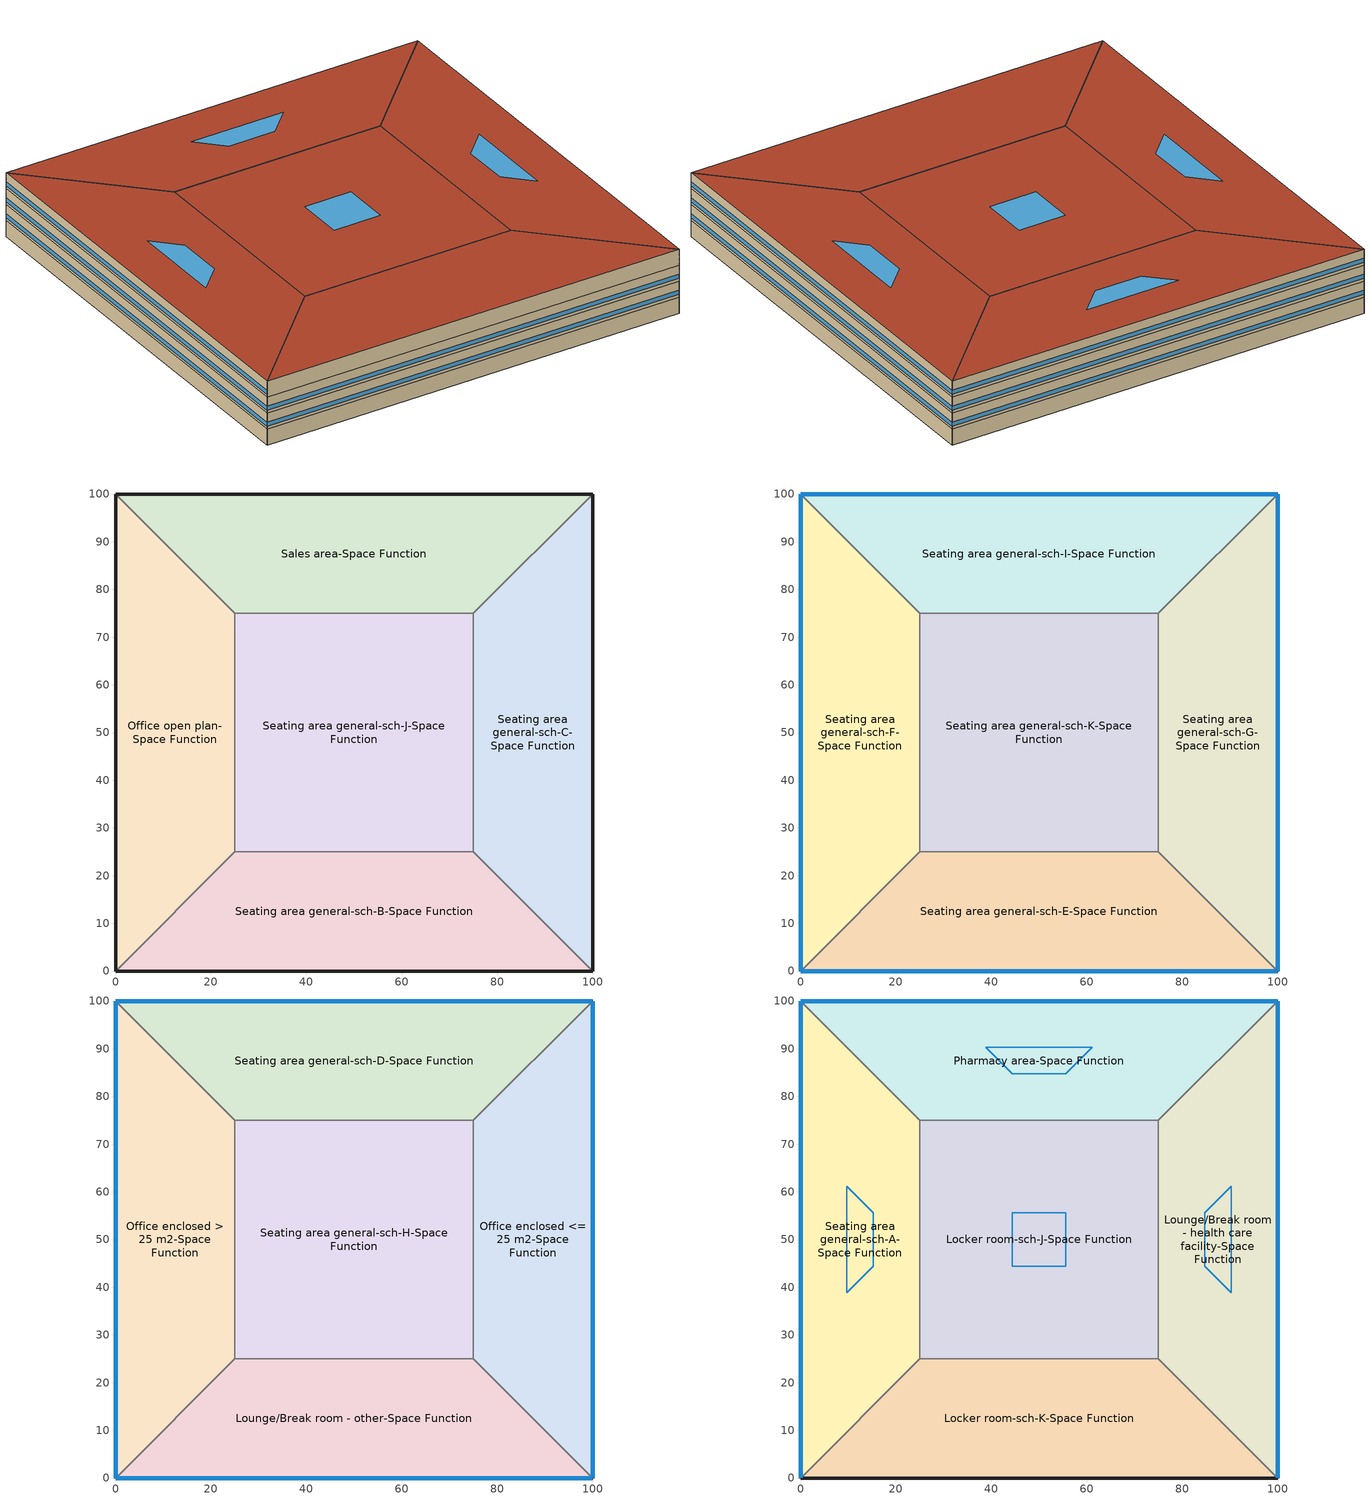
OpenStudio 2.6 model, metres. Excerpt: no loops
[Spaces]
Office open plan-Space Function
 floor ground: 0,0 0,100 25,75 25,25 z0
 wall ground: 0,100 0,0 z0:3.8
 wall to Sales area-Space Function: 25,75 0,100 z0:3.8
 wall to Seating area general-sch-J-Space Function: 25,25 25,75 z0:3.8
 wall to Seating area general-sch-B-Space Function: 0,0 25,25 z0:3.8
Sales area-Space Function
 floor ground: 0,100 100,100 75,75 25,75 z0
 wall ground: 100,100 0,100 z0:3.8
 wall to Seating area general-sch-C-Space Function: 75,75 100,100 z0:3.8
 wall to Seating area general-sch-J-Space Function: 25,75 75,75 z0:3.8
Seating area general-sch-C-Space Function
 floor ground: 100,100 100,0 75,25 75,75 z0
 wall ground: 100,0 100,100 z0:3.8
 wall to Seating area general-sch-B-Space Function: 75,25 100,0 z0:3.8
 wall to Seating area general-sch-J-Space Function: 75,75 75,25 z0:3.8
Seating area general-sch-B-Space Function
 floor ground: 100,0 0,0 25,25 75,25 z0
 wall ground: 0,0 100,0 z0:3.8
 wall to Seating area general-sch-J-Space Function: 75,25 25,25 z0:3.8
Seating area general-sch-J-Space Function
 floor ground: 25,25 25,75 75,75 75,25 z0
Seating area general-sch-F-Space Function
 floor to Office open plan-Space Function: 0,0 0,100 25,75 25,25 z3.8
 wall outside: 0,100 0,0 z3.8:7.6
 wall to Seating area general-sch-I-Space Function: 25,75 0,100 z3.8:7.6
 wall to Seating area general-sch-K-Space Function: 25,25 25,75 z3.8:7.6
 wall to Seating area general-sch-E-Space Function: 0,0 25,25 z3.8:7.6
 window: 0,99.97 0,0.03 z4.56:5.51
Seating area general-sch-I-Space Function
 floor to Sales area-Space Function: 0,100 100,100 75,75 25,75 z3.8
 wall outside: 100,100 0,100 z3.8:7.6
 wall to Seating area general-sch-G-Space Function: 75,75 100,100 z3.8:7.6
 wall to Seating area general-sch-K-Space Function: 25,75 75,75 z3.8:7.6
 window: 99.97,100 0.03,100 z4.56:5.51
Seating area general-sch-G-Space Function
 floor to Seating area general-sch-C-Space Function: 100,100 100,0 75,25 75,75 z3.8
 wall outside: 100,0 100,100 z3.8:7.6
 wall to Seating area general-sch-E-Space Function: 75,25 100,0 z3.8:7.6
 wall to Seating area general-sch-K-Space Function: 75,75 75,25 z3.8:7.6
 window: 100,0.03 100,99.97 z4.56:5.51
Seating area general-sch-E-Space Function
 floor to Seating area general-sch-B-Space Function: 100,0 0,0 25,25 75,25 z3.8
 wall outside: 0,0 100,0 z3.8:7.6
 wall to Seating area general-sch-K-Space Function: 75,25 25,25 z3.8:7.6
 window: 0.03,0 99.97,0 z4.56:5.51
Seating area general-sch-K-Space Function
 floor to Seating area general-sch-J-Space Function: 25,25 25,75 75,75 75,25 z3.8
Office enclosed > 25 m2-Space Function
 floor to Seating area general-sch-F-Space Function: 0,0 0,100 25,75 25,25 z7.6
 wall outside: 0,100 0,0 z7.6:11.4
 wall to Seating area general-sch-D-Space Function: 25,75 0,100 z7.6:11.4
 wall to Seating area general-sch-H-Space Function: 25,25 25,75 z7.6:11.4
 wall to Lounge/Break room - other-Space Function: 0,0 25,25 z7.6:11.4
 window: 0,99.97 0,0.03 z8.36:9.31
Seating area general-sch-D-Space Function
 floor to Seating area general-sch-I-Space Function: 0,100 100,100 75,75 25,75 z7.6
 wall outside: 100,100 0,100 z7.6:11.4
 wall to Office enclosed <= 25 m2-Space Function: 75,75 100,100 z7.6:11.4
 wall to Seating area general-sch-H-Space Function: 25,75 75,75 z7.6:11.4
 window: 99.97,100 0.03,100 z8.36:9.31
Office enclosed <= 25 m2-Space Function
 floor to Seating area general-sch-G-Space Function: 100,100 100,0 75,25 75,75 z7.6
 wall outside: 100,0 100,100 z7.6:11.4
 wall to Lounge/Break room - other-Space Function: 75,25 100,0 z7.6:11.4
 wall to Seating area general-sch-H-Space Function: 75,75 75,25 z7.6:11.4
 window: 100,0.03 100,99.97 z8.36:9.31
Lounge/Break room - other-Space Function
 floor to Seating area general-sch-E-Space Function: 100,0 0,0 25,25 75,25 z7.6
 wall outside: 0,0 100,0 z7.6:11.4
 wall to Seating area general-sch-H-Space Function: 75,25 25,25 z7.6:11.4
 window: 0.03,0 99.97,0 z8.36:9.31
Seating area general-sch-H-Space Function
 floor to Seating area general-sch-K-Space Function: 25,25 25,75 75,75 75,25 z7.6
Seating area general-sch-A-Space Function
 floor to Office enclosed > 25 m2-Space Function: 0,0 0,100 25,75 25,25 z11.4
 wall outside: 0,100 0,0 z11.4:15.2
 wall to Pharmacy area-Space Function: 25,75 0,100 z11.4:15.2
 wall to Locker room-sch-J-Space Function: 25,25 25,75 z11.4:15.2
 wall to Locker room-sch-K-Space Function: 0,0 25,25 z11.4:15.2
 window: 0,99.97 0,0.03 z12.16:13.11
 roof outside: 25,25 25,75 0,100 0,0 z15.2
 skylight: 15.3,44.41 15.3,55.59 9.7,61.18 9.7,38.82 z15.2
Pharmacy area-Space Function
 floor to Seating area general-sch-D-Space Function: 0,100 100,100 75,75 25,75 z11.4
 wall outside: 100,100 0,100 z11.4:15.2
 wall to Lounge/Break room - health care facility-Space Function: 75,75 100,100 z11.4:15.2
 wall to Locker room-sch-J-Space Function: 25,75 75,75 z11.4:15.2
 window: 99.97,100 0.03,100 z12.16:13.11
 roof outside: 25,75 75,75 100,100 0,100 z15.2
 skylight: 44.41,84.7 55.59,84.7 61.18,90.3 38.82,90.3 z15.2
Lounge/Break room - health care facility-Space Function
 floor to Office enclosed <= 25 m2-Space Function: 100,100 100,0 75,25 75,75 z11.4
 wall outside: 100,0 100,100 z11.4:15.2
 wall to Locker room-sch-K-Space Function: 75,25 100,0 z11.4:15.2
 wall to Locker room-sch-J-Space Function: 75,75 75,25 z11.4:15.2
 window: 100,0.03 100,99.97 z12.16:13.11
 roof outside: 75,75 75,25 100,0 100,100 z15.2
 skylight: 84.7,55.59 84.7,44.41 90.3,38.82 90.3,61.18 z15.2
Locker room-sch-K-Space Function
 floor to Lounge/Break room - other-Space Function: 100,0 0,0 25,25 75,25 z11.4
 wall outside: 0,0 100,0 z11.4:15.2
 wall to Locker room-sch-J-Space Function: 75,25 25,25 z11.4:15.2
 roof outside: 75,25 25,25 0,0 100,0 z15.2
Locker room-sch-J-Space Function
 floor to Seating area general-sch-H-Space Function: 25,25 25,75 75,75 75,25 z11.4
 roof outside: 75,25 75,75 25,75 25,25 z15.2
 skylight: 55.59,44.41 55.59,55.59 44.41,55.59 44.41,44.41 z15.2
[Schedule:Ruleset]
Name | Default Day Schedule
Clothing Schedule | Clothing Schedule Default Winter Clothes
NECB-J-Occupancy | NECB-J-Occupancy Default
NECB-J-Lighting | NECB-J-Lighting Default
NECB-J-Electric-Equipment | NECB-J-Electric-Equipment Default
NECB-K-Occupancy | NECB-K-Occupancy Default
NECB-K-Lighting | NECB-K-Lighting Default
NECB-K-Electric-Equipment | NECB-K-Electric-Equipment Default
NECB-B-Occupancy | NECB-B-Occupancy Default
NECB-B-Occupancy-NECB-B-Lighting-0.0-0.0-0.67-Light Ruleset | NECB-B-Occupancy-NECB-B-Lighting-0.0-0.0-0.67-Light Default
NECB-B-Electric-Equipment | NECB-B-Electric-Equipment Default
NECB-B-Lighting | NECB-B-Lighting Default
NECB-A-Occupancy | NECB-A-Occupancy Default
NECB-A-Occupancy-NECB-A-Lighting-0.3-0.1-0.67-Light Ruleset | NECB-A-Occupancy-NECB-A-Lighting-0.3-0.1-0.67-Light Default
NECB-A-Electric-Equipment | NECB-A-Electric-Equipment Default
NECB-A-Thermostat Setpoint-Heating | NECB-A-Thermostat Setpoint-Heating Default
NECB-A-Thermostat Setpoint-Cooling | NECB-A-Thermostat Setpoint-Cooling Default
NECB-A-Occupancy-NECB-A-Lighting-0.2-0.1-0.67-Light Ruleset | NECB-A-Occupancy-NECB-A-Lighting-0.2-0.1-0.67-Light Default
NECB-C-Occupancy | NECB-C-Occupancy Default
NECB-C-Occupancy-NECB-C-Lighting-0.0-0.0-0.67-Light Ruleset | NECB-C-Occupancy-NECB-C-Lighting-0.0-0.0-0.67-Light Default
NECB-C-Electric-Equipment | NECB-C-Electric-Equipment Default
NECB-A-Lighting | NECB-A-Lighting Default
NECB-C-Lighting | NECB-C-Lighting Default
NECB-D-Occupancy | NECB-D-Occupancy Default
NECB-D-Lighting | NECB-D-Lighting Default
NECB-D-Electric-Equipment | NECB-D-Electric-Equipment Default
NECB-D-Thermostat Setpoint-Heating | NECB-D-Thermostat Setpoint-Heating Default
NECB-D-Thermostat Setpoint-Cooling | NECB-D-Thermostat Setpoint-Cooling Default
NECB-E-Occupancy | NECB-E-Occupancy Default
NECB-E-Lighting | NECB-E-Lighting Default
NECB-E-Electric-Equipment | NECB-E-Electric-Equipment Default
NECB-F-Occupancy | NECB-F-Occupancy Default
NECB-F-Lighting | NECB-F-Lighting Default
NECB-F-Electric-Equipment | NECB-F-Electric-Equipment Default
NECB-G-Occupancy | NECB-G-Occupancy Default
NECB-G-Lighting | NECB-G-Lighting Default
NECB-G-Electric-Equipment | NECB-G-Electric-Equipment Default
NECB-H-Occupancy | NECB-H-Occupancy Default
NECB-H-Lighting | NECB-H-Lighting Default
NECB-H-Electric-Equipment | NECB-H-Electric-Equipment Default
NECB-H-Thermostat Setpoint-Heating | NECB-H-Thermostat Setpoint-Heating Default
NECB-H-Thermostat Setpoint-Cooling | NECB-H-Thermostat Setpoint-Cooling Default
NECB-I-Occupancy | NECB-I-Occupancy Default
NECB-I-Lighting | NECB-I-Lighting Default
NECB-I-Electric-Equipment | NECB-I-Electric-Equipment Default
NECB-I-Thermostat Setpoint-Heating | NECB-I-Thermostat Setpoint-Heating Default
NECB-I-Thermostat Setpoint-Cooling | NECB-I-Thermostat Setpoint-Cooling Default
[Schedule:Day]
Clothing Schedule Default Winter Clothes; Always On Default: 24, 0, 1
Clothing Schedule Summer Clothes: 24, 0, 0.5
Air Velocity Schedule Default; NECB-A-Electric-Equipment Sat Day; NECB-A-Electric-Equipment Sun|Hol Day: 24, 0, 0.2
Work Efficiency Schedule Default; NECB-K-Electric-Equipment Default; NECB-K-Electric-Equipment Default|Wkdy Day; NECB-K-Electric-Equipment Sat Day; NECB-K-Electric-Equipment Sun|Hol Day; NECB-A-Occupancy Sat Day; NECB-A-Occupancy Sun|Hol Day; NECB-D-Occupancy Sat Day; NECB-D-Occupancy Sun|Hol Day; NECB-E-Occupancy Sun|Hol Day: 24, 0, 0
NECB-J-Occupancy Default; NECB-J-Occupancy Default|Wkdy Day; NECB-J-Occupancy Sat Day; NECB-J-Occupancy Sun|Hol Day: 7, 0, 0.9, 8, 0, 0.7, 10, 0, 0.6, 12, 0, 0.7, 14, 0, 0.6, 17, 0, 0.7, 20, 0, 0.6, 22, 0, 0.7, 23, 0, 0.8, 24, 0, 0.9
NECB-Activity Default; NECB-Activity Winter Design Day; NECB-Activity Summer Design Day: 24, 0, 130
NECB-J-Lighting Default; NECB-J-Lighting Default|Wkdy Day; NECB-J-Lighting Sat Day; NECB-J-Lighting Sun|Hol Day: 5, 0, 0.1, 6, 0, 0.3, 7, 0, 0.5, 11, 0, 0.7, 12, 0, 0.6, 18, 0, 0.5, 19, 0, 0.6, 23, 0, 0.7, 24, 0, 0.3
NECB-J-Electric-Equipment Default; NECB-J-Electric-Equipment Default|Wkdy Day; NECB-J-Electric-Equipment Sat Day; NECB-J-Electric-Equipment Sun|Hol Day: 5, 0, 0.1, 6, 0, 0.2, 7, 0, 0.3, 8, 0, 0.4, 10, 0, 0.6, 12, 0, 0.5, 14, 0, 0.4, 16, 0, 0.5, 18, 0, 0.4, 19, 0, 0.5, 20, 0, 0.6, 22, 0, 0.7, 23, 0, 0.5, 24, 0, 0.3
NECB-J-Thermostat Setpoint-Heating Default|Wkdy Day; NECB-J-Thermostat Setpoint-Heating Sat Day; NECB-J-Thermostat Setpoint-Heating Sun|Hol Day: 24, 0, 22
NECB-J-Thermostat Setpoint-Cooling Default|Wkdy Day; NECB-J-Thermostat Setpoint-Cooling Sat Day; NECB-J-Thermostat Setpoint-Cooling Sun|Hol Day; NECB-F-Thermostat Setpoint-Cooling Default|Wkdy Day; NECB-F-Thermostat Setpoint-Cooling Sat Day; NECB-F-Thermostat Setpoint-Cooling Sun|Hol Day; NECB-G-Thermostat Setpoint-Cooling Default|Wkdy Day; NECB-G-Thermostat Setpoint-Cooling Sat Day; NECB-G-Thermostat Setpoint-Cooling Sun|Hol Day; NECB-H-Thermostat Setpoint-Cooling Default; NECB-H-Thermostat Setpoint-Cooling Default|Wkdy Day; NECB-H-Thermostat Setpoint-Cooling Sat Day; NECB-H-Thermostat Setpoint-Cooling Sun|Hol Day: 24, 0, 24
NECB-K-Occupancy Default; NECB-K-Occupancy Default|Wkdy Day; NECB-K-Occupancy Sat Day; NECB-K-Occupancy Sun|Hol Day: 5, 0, 0, 6, 0, 0.1, 7, 0, 0.5, 8, 0, 0.9, 9, 0, 0.6, 16, 0, 0.2, 17, 0, 0.7, 18, 0, 0.9, 19, 0, 0.6, 20, 0, 0.2, 23, 0, 0.1, 24, 0, 0
NECB-K-Lighting Default; NECB-K-Lighting Default|Wkdy Day; NECB-K-Lighting Sat Day; NECB-K-Lighting Sun|Hol Day; NECB-H-Occupancy Default; NECB-H-Occupancy Default|Wkdy Day; NECB-H-Occupancy Sat Day; NECB-H-Occupancy Sun|Hol Day; NECB-H-Lighting Default; NECB-H-Lighting Default|Wkdy Day; NECB-H-Lighting Sat Day; NECB-H-Lighting Sun|Hol Day; NECB-H-Electric-Equipment Default; NECB-H-Electric-Equipment Default|Wkdy Day; NECB-H-Electric-Equipment Sat Day; NECB-H-Electric-Equipment Sun|Hol Day: 24, 0, 0.9
NECB-K-Thermostat Setpoint-Heating Default|Wkdy Day; NECB-K-Thermostat Setpoint-Heating Sat Day; NECB-K-Thermostat Setpoint-Heating Sun|Hol Day: 24, 0, 5
NECB-K-Thermostat Setpoint-Cooling Default|Wkdy Day; NECB-K-Thermostat Setpoint-Cooling Sat Day; NECB-K-Thermostat Setpoint-Cooling Sun|Hol Day; NECB-A-Thermostat Setpoint-Cooling Sat Day; NECB-A-Thermostat Setpoint-Cooling Sun|Hol Day; NECB-D-Thermostat Setpoint-Cooling Sat Day; NECB-D-Thermostat Setpoint-Cooling Sun|Hol Day; NECB-E-Thermostat Setpoint-Cooling Sun|Hol Day: 24, 0, 35
NECB-B-Occupancy Default; NECB-B-Occupancy Default|Wkdy Day: 1, 0, 0.3, 2, 0, 0.1, 9, 0, 0, 10, 0, 0.1, 11, 0, 0.2, 12, 0, 0.5, 13, 0, 0.9, 14, 0, 0.8, 15, 0, 0.5, 17, 0, 0.2, 18, 0, 0.3, 19, 0, 0.6, 22, 0, 0.9, 23, 0, 0.6, 24, 0, 0.4
NECB-B-Occupancy Sat Day: 1, 0, 0.5, 2, 0, 0.3, 9, 0, 0, 10, 0, 0.1, 11, 0, 0.2, 12, 0, 0.5, 13, 0, 0.9, 14, 0, 0.8, 15, 0, 0.5, 17, 0, 0.2, 18, 0, 0.3, 19, 0, 0.6, 22, 0, 0.9, 24, 0, 0.6
NECB-B-Occupancy Sun|Hol Day: 1, 0, 0.1, 2, 0, 0.3, 10, 0, 0, 11, 0, 0.1, 12, 0, 0.4, 14, 0, 0.5, 15, 0, 0.4, 18, 0, 0.2, 19, 0, 0.5, 21, 0, 0.7, 22, 0, 0.5, 23, 0, 0.3, 24, 0, 0.1
NECB-B-Occupancy-NECB-B-Lighting-0.0-0.0-0.67-Light Default; NECB-B-Occupancy-NECB-B-Lighting-0.0-0.0-0.67-Default|Wkdy-Light Day; NECB-B-Occupancy-NECB-B-Lighting-0.0-0.0-0.67-Sat-Light Day; NECB-B-Electric-Equipment Default; NECB-B-Electric-Equipment Default|Wkdy Day; NECB-B-Electric-Equipment Sat Day; NECB-B-Lighting Default; NECB-B-Lighting Default|Wkdy Day; NECB-B-Lighting Sat Day: 1, 0, 0.9, 2, 0, 0.5, 9, 0, 0.1, 10, 0, 0.5, 11, 0, 0.7, 24, 0, 0.9
NECB-B-Occupancy-NECB-B-Lighting-0.0-0.0-0.67-Sun|Hol-Light Day; NECB-B-Electric-Equipment Sun|Hol Day; NECB-B-Lighting Sun|Hol Day: 2, 0, 0.5, 10, 0, 0.1, 11, 0, 0.5, 23, 0, 0.9, 24, 0, 0.5
NECB-B-Thermostat Setpoint-Heating Default|Wkdy Day; NECB-B-Thermostat Setpoint-Heating Sat Day: 2, 0, 22, 8, 0, 18, 9, 0, 20, 24, 0, 22
NECB-B-Thermostat Setpoint-Heating Sun|Hol Day: 1, 0, 18, 2, 0, 22, 9, 0, 18, 10, 0, 20, 23, 0, 22, 24, 0, 18
NECB-B-Thermostat Setpoint-Cooling Default|Wkdy Day; NECB-B-Thermostat Setpoint-Cooling Sat Day: 1, 0, 24, 8, 0, 35, 24, 0, 24
NECB-B-Thermostat Setpoint-Cooling Sun|Hol Day: 9, 0, 35, 23, 0, 24, 24, 0, 35
NECB-A-Occupancy Default; NECB-A-Occupancy Default|Wkdy Day: 7, 0, 0, 8, 0, 0.1, 9, 0, 0.7, 12, 0, 0.9, 14, 0, 0.5, 17, 0, 0.9, 18, 0, 0.7, 19, 0, 0.3, 23, 0, 0.1, 24, 0, 0
NECB-A-Occupancy-NECB-A-Lighting-0.3-0.1-0.67-Light Default; NECB-A-Occupancy-NECB-A-Lighting-0.3-0.1-0.67-Default|Wkdy-Light Day: 7, 0, 0.03495, 8, 0, 0.2097, 9, 0, 0.8, 17, 0, 0.9, 18, 0, 0.8, 19, 0, 0.5, 21, 0, 0.2097, 23, 0, 0.0699, 24, 0, 0.03495
NECB-A-Occupancy-NECB-A-Lighting-0.3-0.1-0.67-Sat-Light Day; NECB-A-Occupancy-NECB-A-Lighting-0.3-0.1-0.67-Sun|Hol-Light Day: 24, 0, 0.03495
NECB-A-Electric-Equipment Default; NECB-A-Electric-Equipment Default|Wkdy Day: 7, 0, 0.2, 8, 0, 0.3, 9, 0, 0.8, 18, 0, 0.9, 19, 0, 0.5, 21, 0, 0.3, 24, 0, 0.2
NECB-A-Thermostat Setpoint-Heating Default; NECB-A-Thermostat Setpoint-Heating Default|Wkdy Day: 6, 0, 18, 7, 0, 20, 21, 0, 22, 24, 0, 18
NECB-A-Thermostat Setpoint-Heating Sat Day; NECB-A-Thermostat Setpoint-Heating Sun|Hol Day; NECB-D-Thermostat Setpoint-Heating Sat Day; NECB-D-Thermostat Setpoint-Heating Sun|Hol Day; NECB-E-Thermostat Setpoint-Heating Sun|Hol Day: 24, 0, 18
NECB-A-Thermostat Setpoint-Cooling Default; NECB-A-Thermostat Setpoint-Cooling Default|Wkdy Day: 6, 0, 35, 21, 0, 24, 24, 0, 35
NECB-A-Occupancy-NECB-A-Lighting-0.2-0.1-0.67-Light Default; NECB-A-Occupancy-NECB-A-Lighting-0.2-0.1-0.67-Default|Wkdy-Light Day: 7, 0, 0.0383, 8, 0, 0.2298, 9, 0, 0.8, 17, 0, 0.9, 18, 0, 0.8, 19, 0, 0.5, 21, 0, 0.2298, 23, 0, 0.0766, 24, 0, 0.0383
NECB-A-Occupancy-NECB-A-Lighting-0.2-0.1-0.67-Sat-Light Day; NECB-A-Occupancy-NECB-A-Lighting-0.2-0.1-0.67-Sun|Hol-Light Day: 24, 0, 0.0383
NECB-C-Occupancy Default; NECB-C-Occupancy Default|Wkdy Day: 8, 0, 0, 9, 0, 0.1, 10, 0, 0.2, 12, 0, 0.5, 16, 0, 0.7, 17, 0, 0.8, 18, 0, 0.7, 19, 0, 0.5, 21, 0, 0.3, 24, 0, 0
NECB-C-Occupancy Sat Day: 8, 0, 0, 9, 0, 0.1, 10, 0, 0.2, 11, 0, 0.5, 12, 0, 0.6, 13, 0, 0.8, 16, 0, 0.9, 17, 0, 0.8, 18, 0, 0.7, 19, 0, 0.5, 21, 0, 0.2, 24, 0, 0
NECB-C-Occupancy Sun|Hol Day: 8, 0, 0, 9, 0, 0.1, 10, 0, 0.2, 11, 0, 0.5, 12, 0, 0.6, 13, 0, 0.8, 16, 0, 0.9, 17, 0, 0.8, 18, 0, 0.7, 19, 0, 0.5, 24, 0, 0
NECB-C-Occupancy-NECB-C-Lighting-0.0-0.0-0.67-Light Default; NECB-C-Occupancy-NECB-C-Lighting-0.0-0.0-0.67-Default|Wkdy-Light Day; NECB-C-Occupancy-NECB-C-Lighting-0.0-0.0-0.67-Sat-Light Day; NECB-C-Electric-Equipment Default; NECB-C-Electric-Equipment Default|Wkdy Day; NECB-C-Electric-Equipment Sat Day; NECB-C-Lighting Default; NECB-C-Lighting Default|Wkdy Day; NECB-C-Lighting Sat Day: 8, 0, 0.05, 9, 0, 0.5, 19, 0, 0.9, 20, 0, 0.6, 21, 0, 0.5, 24, 0, 0.05
NECB-C-Occupancy-NECB-C-Lighting-0.0-0.0-0.67-Sun|Hol-Light Day; NECB-C-Electric-Equipment Sun|Hol Day; NECB-C-Lighting Sun|Hol Day: 8, 0, 0.05, 9, 0, 0.5, 19, 0, 0.9, 24, 0, 0.05
NECB-C-Thermostat Setpoint-Heating Default|Wkdy Day; NECB-C-Thermostat Setpoint-Heating Sat Day: 7, 0, 18, 8, 0, 20, 21, 0, 22, 24, 0, 18
NECB-C-Thermostat Setpoint-Heating Sun|Hol Day: 9, 0, 18, 10, 0, 20, 19, 0, 22, 24, 0, 18
NECB-C-Thermostat Setpoint-Cooling Default|Wkdy Day; NECB-C-Thermostat Setpoint-Cooling Sat Day: 7, 0, 35, 21, 0, 24, 24, 0, 35
NECB-C-Thermostat Setpoint-Cooling Sun|Hol Day; NECB-E-Thermostat Setpoint-Cooling Default|Wkdy Day: 7, 0, 35, 19, 0, 24, 24, 0, 35
NECB-A-Lighting Default; NECB-A-Lighting Default|Wkdy Day: 7, 0, 0.05, 8, 0, 0.3, 9, 0, 0.8, 17, 0, 0.9, 18, 0, 0.8, 19, 0, 0.5, 21, 0, 0.3, 23, 0, 0.1, 24, 0, 0.05
NECB-A-Lighting Sat Day; NECB-A-Lighting Sun|Hol Day; NECB-D-Lighting Sat Day; NECB-D-Lighting Sun|Hol Day; NECB-D-Electric-Equipment Sat Day; NECB-D-Electric-Equipment Sun|Hol Day; NECB-E-Lighting Sun|Hol Day; NECB-E-Electric-Equipment Sun|Hol Day: 24, 0, 0.05
NECB-D-Occupancy Default; NECB-D-Occupancy Default|Wkdy Day: 8, 0, 0, 9, 0, 0.1, 12, 0, 0.9, 16, 0, 0.8, 17, 0, 0.5, 18, 0, 0.2, 19, 0, 0.1, 22, 0, 0.3, 23, 0, 0.1, 24, 0, 0
NECB-D-Lighting Default; NECB-D-Lighting Default|Wkdy Day; NECB-D-Electric-Equipment Default; NECB-D-Electric-Equipment Default|Wkdy Day: 8, 0, 0.05, 9, 0, 0.3, 16, 0, 0.9, 17, 0, 0.7, 19, 0, 0.5, 22, 0, 0.7, 23, 0, 0.3, 24, 0, 0.05
NECB-D-Thermostat Setpoint-Heating Default; NECB-D-Thermostat Setpoint-Heating Default|Wkdy Day: 7, 0, 18, 8, 0, 20, 23, 0, 22, 24, 0, 18
NECB-D-Thermostat Setpoint-Cooling Default; NECB-D-Thermostat Setpoint-Cooling Default|Wkdy Day: 7, 0, 35, 23, 0, 24, 24, 0, 35
NECB-E-Occupancy Default; NECB-E-Occupancy Default|Wkdy Day: 8, 0, 0, 9, 0, 0.2, 10, 0, 0.7, 14, 0, 0.9, 15, 0, 0.5, 16, 0, 0.9, 18, 0, 0.8, 19, 0, 0.2, 24, 0, 0
NECB-E-Occupancy Sat Day: 9, 0, 0, 13, 0, 0.2, 17, 0, 0.1, 24, 0, 0
NECB-E-Lighting Default; NECB-E-Lighting Default|Wkdy Day; NECB-E-Electric-Equipment Default; NECB-E-Electric-Equipment Default|Wkdy Day: 8, 0, 0.05, 9, 0, 0.4, 10, 0, 0.7, 18, 0, 0.9, 19, 0, 0.4, 24, 0, 0.05
NECB-E-Lighting Sat Day; NECB-E-Electric-Equipment Sat Day: 9, 0, 0.05, 10, 0, 0.5, 15, 0, 0.9, 16, 0, 0.7, 17, 0, 0.5, 24, 0, 0.05
NECB-E-Thermostat Setpoint-Heating Default|Wkdy Day: 7, 0, 18, 8, 0, 20, 19, 0, 22, 24, 0, 18
NECB-E-Thermostat Setpoint-Heating Sat Day: 8, 0, 18, 9, 0, 20, 17, 0, 22, 24, 0, 18
NECB-E-Thermostat Setpoint-Cooling Sat Day: 8, 0, 35, 17, 0, 24, 24, 0, 35
NECB-F-Occupancy Default; NECB-F-Occupancy Default|Wkdy Day; NECB-F-Occupancy Sat Day; NECB-F-Occupancy Sun|Hol Day: 7, 0, 0.63, 8, 0, 0.49, 10, 0, 0.28, 16, 0, 0.14, 17, 0, 0.21, 20, 0, 0.35, 22, 0, 0.49, 23, 0, 0.56, 24, 0, 0.63
NECB-F-Lighting Default; NECB-F-Lighting Default|Wkdy Day; NECB-F-Lighting Sat Day; NECB-F-Lighting Sun|Hol Day; NECB-F-Electric-Equipment Default; NECB-F-Electric-Equipment Default|Wkdy Day; NECB-F-Electric-Equipment Sat Day; NECB-F-Electric-Equipment Sun|Hol Day: 1, 0, 0.21, 3, 0, 0.14, 6, 0, 0.07, 7, 0, 0.14, 8, 0, 0.28, 9, 0, 0.35, 11, 0, 0.28, 12, 0, 0.21, 19, 0, 0.14, 20, 0, 0.42, 21, 0, 0.56, 22, 0, 0.63, 23, 0, 0.56, 24, 0, 0.42
NECB-F-Thermostat Setpoint-Heating Default|Wkdy Day; NECB-F-Thermostat Setpoint-Heating Sat Day; NECB-F-Thermostat Setpoint-Heating Sun|Hol Day; NECB-G-Thermostat Setpoint-Heating Default|Wkdy Day; NECB-G-Thermostat Setpoint-Heating Sat Day; NECB-G-Thermostat Setpoint-Heating Sun|Hol Day; NECB-H-Thermostat Setpoint-Heating Default; NECB-H-Thermostat Setpoint-Heating Default|Wkdy Day; NECB-H-Thermostat Setpoint-Heating Sat Day; NECB-H-Thermostat Setpoint-Heating Sun|Hol Day: 1, 0, 22, 7, 0, 18, 8, 0, 20, 24, 0, 22
NECB-G-Occupancy Default; NECB-G-Occupancy Default|Wkdy Day: 7, 0, 0.9, 8, 0, 0.7, 9, 0, 0.4, 17, 0, 0.3, 18, 0, 0.5, 24, 0, 0.9
NECB-G-Occupancy Sat Day; NECB-G-Occupancy Sun|Hol Day: 7, 0, 0.9, 8, 0, 0.7, 17, 0, 0.5, 18, 0, 0.7, 24, 0, 0.9
NECB-G-Lighting Default; NECB-G-Lighting Default|Wkdy Day; NECB-G-Lighting Sat Day; NECB-G-Lighting Sun|Hol Day: 1, 0, 0.3, 6, 0, 0, 7, 0, 0.2, 9, 0, 0.5, 19, 0, 0, 22, 0, 0.9, 23, 0, 0.8, 24, 0, 0.6
NECB-G-Electric-Equipment Default; NECB-G-Electric-Equipment Default|Wkdy Day; NECB-G-Electric-Equipment Sat Day; NECB-G-Electric-Equipment Sun|Hol Day: 1, 0, 0.3, 7, 0, 0.2, 9, 0, 0.8, 16, 0, 0.4, 17, 0, 0.5, 18, 0, 0.2, 20, 0, 0.9, 21, 0, 0.7, 24, 0, 0.5
NECB-I-Occupancy Default; NECB-I-Occupancy Default|Wkdy Day: 1, 0, 0.1, 15, 0, 0, 18, 0, 0.1, 19, 0, 0.4, 22, 0, 0.8, 23, 0, 0.6, 24, 0, 0.4
NECB-I-Occupancy Sat Day: 1, 0, 0.1, 10, 0, 0, 13, 0, 0.1, 14, 0, 0.4, 15, 0, 0.6, 16, 0, 0.8, 17, 0, 0.6, 18, 0, 0.4, 19, 0, 0.2, 20, 0, 0.4, 22, 0, 0.8, 23, 0, 0.6, 24, 0, 0.4
NECB-I-Occupancy Sun|Hol Day: 8, 0, 0, 9, 0, 0.2, 10, 0, 0.4, 12, 0, 0.8, 13, 0, 0.4, 14, 0, 0.2, 24, 0, 0
NECB-I-Lighting Default; NECB-I-Lighting Default|Wkdy Day: 1, 0, 0.5, 15, 0, 0.05, 18, 0, 0.5, 19, 0, 0.8, 24, 0, 0.9
NECB-I-Lighting Sat Day: 1, 0, 0.5, 10, 0, 0.05, 13, 0, 0.5, 14, 0, 0.8, 17, 0, 0.9, 18, 0, 0.8, 19, 0, 0.6, 20, 0, 0.8, 24, 0, 0.9
NECB-I-Lighting Sun|Hol Day: 8, 0, 0.05, 9, 0, 0.5, 13, 0, 0.9, 14, 0, 0.5, 24, 0, 0.05
NECB-I-Electric-Equipment Default; NECB-I-Electric-Equipment Default|Wkdy Day: 15, 0, 0.1, 18, 0, 0.2, 24, 0, 0.8
NECB-I-Electric-Equipment Sat Day: 10, 0, 0.1, 13, 0, 0.2, 24, 0, 0.8
NECB-I-Electric-Equipment Sun|Hol Day: 8, 0, 0.1, 13, 0, 0.8, 14, 0, 0.2, 24, 0, 0.1
NECB-I-Thermostat Setpoint-Heating Default; NECB-I-Thermostat Setpoint-Heating Default|Wkdy Day: 14, 0, 18, 15, 0, 20, 24, 0, 22
NECB-I-Thermostat Setpoint-Heating Sat Day: 10, 0, 18, 11, 0, 20, 24, 0, 22
NECB-I-Thermostat Setpoint-Heating Sun|Hol Day: 7, 0, 18, 8, 0, 20, 14, 0, 22, 24, 0, 18
NECB-I-Thermostat Setpoint-Cooling Default; NECB-I-Thermostat Setpoint-Cooling Default|Wkdy Day: 14, 0, 35, 24, 0, 24
NECB-I-Thermostat Setpoint-Cooling Sat Day: 10, 0, 35, 24, 0, 24
NECB-I-Thermostat Setpoint-Cooling Sun|Hol Day: 7, 0, 35, 14, 0, 24, 24, 0, 35
[Schedule:Rule] Date Specification Type=DateRange; Start Day=1
Name | Schedule Ruleset | Rule Order | Day Schedule | Start Month | End Month | End Day | Apply Monday | Apply Tuesday | Apply Wednesday | Apply Thursday | Apply Friday | Apply Saturday | Apply Sunday
Schedule Rule 1 | Clothing Schedule | 0 | Clothing Schedule Summer Clothes | 5 | 9 | 30
Schedule Rule 2 | NECB-J-Occupancy | 2 | NECB-J-Occupancy Default|Wkdy Day | 1 | 12 | 31 | Yes | Yes | Yes | Yes | Yes
Schedule Rule 3 | NECB-J-Occupancy | 1 | NECB-J-Occupancy Sat Day | 1 | 12 | 31 |  |  |  |  |  | Yes
Schedule Rule 4 | NECB-J-Occupancy | 0 | NECB-J-Occupancy Sun|Hol Day | 1 | 12 | 31 |  |  |  |  |  |  | Yes
Schedule Rule 5 | NECB-J-Lighting | 2 | NECB-J-Lighting Default|Wkdy Day | 1 | 12 | 31 | Yes | Yes | Yes | Yes | Yes
Schedule Rule 6 | NECB-J-Lighting | 1 | NECB-J-Lighting Sat Day | 1 | 12 | 31 |  |  |  |  |  | Yes
Schedule Rule 7 | NECB-J-Lighting | 0 | NECB-J-Lighting Sun|Hol Day | 1 | 12 | 31 |  |  |  |  |  |  | Yes
Schedule Rule 8 | NECB-J-Electric-Equipment | 2 | NECB-J-Electric-Equipment Default|Wkdy Day | 1 | 12 | 31 | Yes | Yes | Yes | Yes | Yes
Schedule Rule 9 | NECB-J-Electric-Equipment | 1 | NECB-J-Electric-Equipment Sat Day | 1 | 12 | 31 |  |  |  |  |  | Yes
Schedule Rule 10 | NECB-J-Electric-Equipment | 0 | NECB-J-Electric-Equipment Sun|Hol Day | 1 | 12 | 31 |  |  |  |  |  |  | Yes
Schedule Rule 17 | NECB-K-Occupancy | 2 | NECB-K-Occupancy Default|Wkdy Day | 1 | 12 | 31 | Yes | Yes | Yes | Yes | Yes
Schedule Rule 18 | NECB-K-Occupancy | 1 | NECB-K-Occupancy Sat Day | 1 | 12 | 31 |  |  |  |  |  | Yes
Schedule Rule 19 | NECB-K-Occupancy | 0 | NECB-K-Occupancy Sun|Hol Day | 1 | 12 | 31 |  |  |  |  |  |  | Yes
Schedule Rule 20 | NECB-K-Lighting | 2 | NECB-K-Lighting Default|Wkdy Day | 1 | 12 | 31 | Yes | Yes | Yes | Yes | Yes
Schedule Rule 21 | NECB-K-Lighting | 1 | NECB-K-Lighting Sat Day | 1 | 12 | 31 |  |  |  |  |  | Yes
Schedule Rule 22 | NECB-K-Lighting | 0 | NECB-K-Lighting Sun|Hol Day | 1 | 12 | 31 |  |  |  |  |  |  | Yes
Schedule Rule 23 | NECB-K-Electric-Equipment | 2 | NECB-K-Electric-Equipment Default|Wkdy Day | 1 | 12 | 31 | Yes | Yes | Yes | Yes | Yes
Schedule Rule 24 | NECB-K-Electric-Equipment | 1 | NECB-K-Electric-Equipment Sat Day | 1 | 12 | 31 |  |  |  |  |  | Yes
Schedule Rule 25 | NECB-K-Electric-Equipment | 0 | NECB-K-Electric-Equipment Sun|Hol Day | 1 | 12 | 31 |  |  |  |  |  |  | Yes
Schedule Rule 32 | NECB-B-Occupancy | 2 | NECB-B-Occupancy Default|Wkdy Day | 1 | 12 | 31 | Yes | Yes | Yes | Yes | Yes
Schedule Rule 33 | NECB-B-Occupancy | 1 | NECB-B-Occupancy Sat Day | 1 | 12 | 31 |  |  |  |  |  | Yes
Schedule Rule 34 | NECB-B-Occupancy | 0 | NECB-B-Occupancy Sun|Hol Day | 1 | 12 | 31 |  |  |  |  |  |  | Yes
Schedule Rule 35 | NECB-B-Occupancy-NECB-B-Lighting-0.0-0.0-0.67-Light Ruleset | 2 | NECB-B-Occupancy-NECB-B-Lighting-0.0-0.0-0.67-Default|Wkdy-Light Day | 1 | 12 | 31 | Yes | Yes | Yes | Yes | Yes
Schedule Rule 36 | NECB-B-Occupancy-NECB-B-Lighting-0.0-0.0-0.67-Light Ruleset | 1 | NECB-B-Occupancy-NECB-B-Lighting-0.0-0.0-0.67-Sat-Light Day | 1 | 12 | 31 |  |  |  |  |  | Yes
Schedule Rule 37 | NECB-B-Occupancy-NECB-B-Lighting-0.0-0.0-0.67-Light Ruleset | 0 | NECB-B-Occupancy-NECB-B-Lighting-0.0-0.0-0.67-Sun|Hol-Light Day | 1 | 12 | 31 |  |  |  |  |  |  | Yes
Schedule Rule 38 | NECB-B-Electric-Equipment | 2 | NECB-B-Electric-Equipment Default|Wkdy Day | 1 | 12 | 31 | Yes | Yes | Yes | Yes | Yes
Schedule Rule 39 | NECB-B-Electric-Equipment | 1 | NECB-B-Electric-Equipment Sat Day | 1 | 12 | 31 |  |  |  |  |  | Yes
Schedule Rule 40 | NECB-B-Electric-Equipment | 0 | NECB-B-Electric-Equipment Sun|Hol Day | 1 | 12 | 31 |  |  |  |  |  |  | Yes
Schedule Rule 47 | NECB-B-Lighting | 2 | NECB-B-Lighting Default|Wkdy Day | 1 | 12 | 31 | Yes | Yes | Yes | Yes | Yes
Schedule Rule 48 | NECB-B-Lighting | 1 | NECB-B-Lighting Sat Day | 1 | 12 | 31 |  |  |  |  |  | Yes
Schedule Rule 49 | NECB-B-Lighting | 0 | NECB-B-Lighting Sun|Hol Day | 1 | 12 | 31 |  |  |  |  |  |  | Yes
Schedule Rule 50 | NECB-A-Occupancy | 2 | NECB-A-Occupancy Default|Wkdy Day | 1 | 12 | 31 | Yes | Yes | Yes | Yes | Yes
Schedule Rule 51 | NECB-A-Occupancy | 1 | NECB-A-Occupancy Sat Day | 1 | 12 | 31 |  |  |  |  |  | Yes
Schedule Rule 52 | NECB-A-Occupancy | 0 | NECB-A-Occupancy Sun|Hol Day | 1 | 12 | 31 |  |  |  |  |  |  | Yes
Schedule Rule 53 | NECB-A-Occupancy-NECB-A-Lighting-0.3-0.1-0.67-Light Ruleset | 2 | NECB-A-Occupancy-NECB-A-Lighting-0.3-0.1-0.67-Default|Wkdy-Light Day | 1 | 12 | 31 | Yes | Yes | Yes | Yes | Yes
Schedule Rule 54 | NECB-A-Occupancy-NECB-A-Lighting-0.3-0.1-0.67-Light Ruleset | 1 | NECB-A-Occupancy-NECB-A-Lighting-0.3-0.1-0.67-Sat-Light Day | 1 | 12 | 31 |  |  |  |  |  | Yes
Schedule Rule 55 | NECB-A-Occupancy-NECB-A-Lighting-0.3-0.1-0.67-Light Ruleset | 0 | NECB-A-Occupancy-NECB-A-Lighting-0.3-0.1-0.67-Sun|Hol-Light Day | 1 | 12 | 31 |  |  |  |  |  |  | Yes
Schedule Rule 56 | NECB-A-Electric-Equipment | 2 | NECB-A-Electric-Equipment Default|Wkdy Day | 1 | 12 | 31 | Yes | Yes | Yes | Yes | Yes
Schedule Rule 57 | NECB-A-Electric-Equipment | 1 | NECB-A-Electric-Equipment Sat Day | 1 | 12 | 31 |  |  |  |  |  | Yes
Schedule Rule 58 | NECB-A-Electric-Equipment | 0 | NECB-A-Electric-Equipment Sun|Hol Day | 1 | 12 | 31 |  |  |  |  |  |  | Yes
Schedule Rule 59 | NECB-A-Thermostat Setpoint-Heating | 2 | NECB-A-Thermostat Setpoint-Heating Default|Wkdy Day | 1 | 12 | 31 | Yes | Yes | Yes | Yes | Yes
Schedule Rule 60 | NECB-A-Thermostat Setpoint-Heating | 1 | NECB-A-Thermostat Setpoint-Heating Sat Day | 1 | 12 | 31 |  |  |  |  |  | Yes
Schedule Rule 61 | NECB-A-Thermostat Setpoint-Heating | 0 | NECB-A-Thermostat Setpoint-Heating Sun|Hol Day | 1 | 12 | 31 |  |  |  |  |  |  | Yes
Schedule Rule 62 | NECB-A-Thermostat Setpoint-Cooling | 2 | NECB-A-Thermostat Setpoint-Cooling Default|Wkdy Day | 1 | 12 | 31 | Yes | Yes | Yes | Yes | Yes
Schedule Rule 63 | NECB-A-Thermostat Setpoint-Cooling | 1 | NECB-A-Thermostat Setpoint-Cooling Sat Day | 1 | 12 | 31 |  |  |  |  |  | Yes
Schedule Rule 64 | NECB-A-Thermostat Setpoint-Cooling | 0 | NECB-A-Thermostat Setpoint-Cooling Sun|Hol Day | 1 | 12 | 31 |  |  |  |  |  |  | Yes
Schedule Rule 65 | NECB-A-Occupancy-NECB-A-Lighting-0.2-0.1-0.67-Light Ruleset | 2 | NECB-A-Occupancy-NECB-A-Lighting-0.2-0.1-0.67-Default|Wkdy-Light Day | 1 | 12 | 31 | Yes | Yes | Yes | Yes | Yes
Schedule Rule 66 | NECB-A-Occupancy-NECB-A-Lighting-0.2-0.1-0.67-Light Ruleset | 1 | NECB-A-Occupancy-NECB-A-Lighting-0.2-0.1-0.67-Sat-Light Day | 1 | 12 | 31 |  |  |  |  |  | Yes
Schedule Rule 67 | NECB-A-Occupancy-NECB-A-Lighting-0.2-0.1-0.67-Light Ruleset | 0 | NECB-A-Occupancy-NECB-A-Lighting-0.2-0.1-0.67-Sun|Hol-Light Day | 1 | 12 | 31 |  |  |  |  |  |  | Yes
Schedule Rule 68 | NECB-C-Occupancy | 2 | NECB-C-Occupancy Default|Wkdy Day | 1 | 12 | 31 | Yes | Yes | Yes | Yes | Yes
Schedule Rule 69 | NECB-C-Occupancy | 1 | NECB-C-Occupancy Sat Day | 1 | 12 | 31 |  |  |  |  |  | Yes
Schedule Rule 70 | NECB-C-Occupancy | 0 | NECB-C-Occupancy Sun|Hol Day | 1 | 12 | 31 |  |  |  |  |  |  | Yes
Schedule Rule 71 | NECB-C-Occupancy-NECB-C-Lighting-0.0-0.0-0.67-Light Ruleset | 2 | NECB-C-Occupancy-NECB-C-Lighting-0.0-0.0-0.67-Default|Wkdy-Light Day | 1 | 12 | 31 | Yes | Yes | Yes | Yes | Yes
Schedule Rule 72 | NECB-C-Occupancy-NECB-C-Lighting-0.0-0.0-0.67-Light Ruleset | 1 | NECB-C-Occupancy-NECB-C-Lighting-0.0-0.0-0.67-Sat-Light Day | 1 | 12 | 31 |  |  |  |  |  | Yes
Schedule Rule 73 | NECB-C-Occupancy-NECB-C-Lighting-0.0-0.0-0.67-Light Ruleset | 0 | NECB-C-Occupancy-NECB-C-Lighting-0.0-0.0-0.67-Sun|Hol-Light Day | 1 | 12 | 31 |  |  |  |  |  |  | Yes
Schedule Rule 74 | NECB-C-Electric-Equipment | 2 | NECB-C-Electric-Equipment Default|Wkdy Day | 1 | 12 | 31 | Yes | Yes | Yes | Yes | Yes
Schedule Rule 75 | NECB-C-Electric-Equipment | 1 | NECB-C-Electric-Equipment Sat Day | 1 | 12 | 31 |  |  |  |  |  | Yes
Schedule Rule 76 | NECB-C-Electric-Equipment | 0 | NECB-C-Electric-Equipment Sun|Hol Day | 1 | 12 | 31 |  |  |  |  |  |  | Yes
Schedule Rule 83 | NECB-A-Lighting | 2 | NECB-A-Lighting Default|Wkdy Day | 1 | 12 | 31 | Yes | Yes | Yes | Yes | Yes
Schedule Rule 84 | NECB-A-Lighting | 1 | NECB-A-Lighting Sat Day | 1 | 12 | 31 |  |  |  |  |  | Yes
Schedule Rule 85 | NECB-A-Lighting | 0 | NECB-A-Lighting Sun|Hol Day | 1 | 12 | 31 |  |  |  |  |  |  | Yes
Schedule Rule 86 | NECB-C-Lighting | 2 | NECB-C-Lighting Default|Wkdy Day | 1 | 12 | 31 | Yes | Yes | Yes | Yes | Yes
Schedule Rule 87 | NECB-C-Lighting | 1 | NECB-C-Lighting Sat Day | 1 | 12 | 31 |  |  |  |  |  | Yes
Schedule Rule 88 | NECB-C-Lighting | 0 | NECB-C-Lighting Sun|Hol Day | 1 | 12 | 31 |  |  |  |  |  |  | Yes
Schedule Rule 89 | NECB-D-Occupancy | 2 | NECB-D-Occupancy Default|Wkdy Day | 1 | 12 | 31 | Yes | Yes | Yes | Yes | Yes
Schedule Rule 90 | NECB-D-Occupancy | 1 | NECB-D-Occupancy Sat Day | 1 | 12 | 31 |  |  |  |  |  | Yes
Schedule Rule 91 | NECB-D-Occupancy | 0 | NECB-D-Occupancy Sun|Hol Day | 1 | 12 | 31 |  |  |  |  |  |  | Yes
Schedule Rule 92 | NECB-D-Lighting | 2 | NECB-D-Lighting Default|Wkdy Day | 1 | 12 | 31 | Yes | Yes | Yes | Yes | Yes
Schedule Rule 93 | NECB-D-Lighting | 1 | NECB-D-Lighting Sat Day | 1 | 12 | 31 |  |  |  |  |  | Yes
Schedule Rule 94 | NECB-D-Lighting | 0 | NECB-D-Lighting Sun|Hol Day | 1 | 12 | 31 |  |  |  |  |  |  | Yes
Schedule Rule 95 | NECB-D-Electric-Equipment | 2 | NECB-D-Electric-Equipment Default|Wkdy Day | 1 | 12 | 31 | Yes | Yes | Yes | Yes | Yes
Schedule Rule 96 | NECB-D-Electric-Equipment | 1 | NECB-D-Electric-Equipment Sat Day | 1 | 12 | 31 |  |  |  |  |  | Yes
Schedule Rule 97 | NECB-D-Electric-Equipment | 0 | NECB-D-Electric-Equipment Sun|Hol Day | 1 | 12 | 31 |  |  |  |  |  |  | Yes
Schedule Rule 98 | NECB-D-Thermostat Setpoint-Heating | 2 | NECB-D-Thermostat Setpoint-Heating Default|Wkdy Day | 1 | 12 | 31 | Yes | Yes | Yes | Yes | Yes
Schedule Rule 99 | NECB-D-Thermostat Setpoint-Heating | 1 | NECB-D-Thermostat Setpoint-Heating Sat Day | 1 | 12 | 31 |  |  |  |  |  | Yes
Schedule Rule 100 | NECB-D-Thermostat Setpoint-Heating | 0 | NECB-D-Thermostat Setpoint-Heating Sun|Hol Day | 1 | 12 | 31 |  |  |  |  |  |  | Yes
Schedule Rule 101 | NECB-D-Thermostat Setpoint-Cooling | 2 | NECB-D-Thermostat Setpoint-Cooling Default|Wkdy Day | 1 | 12 | 31 | Yes | Yes | Yes | Yes | Yes
Schedule Rule 102 | NECB-D-Thermostat Setpoint-Cooling | 1 | NECB-D-Thermostat Setpoint-Cooling Sat Day | 1 | 12 | 31 |  |  |  |  |  | Yes
Schedule Rule 103 | NECB-D-Thermostat Setpoint-Cooling | 0 | NECB-D-Thermostat Setpoint-Cooling Sun|Hol Day | 1 | 12 | 31 |  |  |  |  |  |  | Yes
Schedule Rule 104 | NECB-E-Occupancy | 2 | NECB-E-Occupancy Default|Wkdy Day | 1 | 12 | 31 | Yes | Yes | Yes | Yes | Yes
Schedule Rule 105 | NECB-E-Occupancy | 1 | NECB-E-Occupancy Sat Day | 1 | 12 | 31 |  |  |  |  |  | Yes
Schedule Rule 106 | NECB-E-Occupancy | 0 | NECB-E-Occupancy Sun|Hol Day | 1 | 12 | 31 |  |  |  |  |  |  | Yes
Schedule Rule 107 | NECB-E-Lighting | 2 | NECB-E-Lighting Default|Wkdy Day | 1 | 12 | 31 | Yes | Yes | Yes | Yes | Yes
Schedule Rule 108 | NECB-E-Lighting | 1 | NECB-E-Lighting Sat Day | 1 | 12 | 31 |  |  |  |  |  | Yes
Schedule Rule 109 | NECB-E-Lighting | 0 | NECB-E-Lighting Sun|Hol Day | 1 | 12 | 31 |  |  |  |  |  |  | Yes
Schedule Rule 110 | NECB-E-Electric-Equipment | 2 | NECB-E-Electric-Equipment Default|Wkdy Day | 1 | 12 | 31 | Yes | Yes | Yes | Yes | Yes
Schedule Rule 111 | NECB-E-Electric-Equipment | 1 | NECB-E-Electric-Equipment Sat Day | 1 | 12 | 31 |  |  |  |  |  | Yes
Schedule Rule 112 | NECB-E-Electric-Equipment | 0 | NECB-E-Electric-Equipment Sun|Hol Day | 1 | 12 | 31 |  |  |  |  |  |  | Yes
Schedule Rule 119 | NECB-F-Occupancy | 2 | NECB-F-Occupancy Default|Wkdy Day | 1 | 12 | 31 | Yes | Yes | Yes | Yes | Yes
Schedule Rule 120 | NECB-F-Occupancy | 1 | NECB-F-Occupancy Sat Day | 1 | 12 | 31 |  |  |  |  |  | Yes
Schedule Rule 121 | NECB-F-Occupancy | 0 | NECB-F-Occupancy Sun|Hol Day | 1 | 12 | 31 |  |  |  |  |  |  | Yes
Schedule Rule 122 | NECB-F-Lighting | 2 | NECB-F-Lighting Default|Wkdy Day | 1 | 12 | 31 | Yes | Yes | Yes | Yes | Yes
Schedule Rule 123 | NECB-F-Lighting | 1 | NECB-F-Lighting Sat Day | 1 | 12 | 31 |  |  |  |  |  | Yes
Schedule Rule 124 | NECB-F-Lighting | 0 | NECB-F-Lighting Sun|Hol Day | 1 | 12 | 31 |  |  |  |  |  |  | Yes
Schedule Rule 125 | NECB-F-Electric-Equipment | 2 | NECB-F-Electric-Equipment Default|Wkdy Day | 1 | 12 | 31 | Yes | Yes | Yes | Yes | Yes
Schedule Rule 126 | NECB-F-Electric-Equipment | 1 | NECB-F-Electric-Equipment Sat Day | 1 | 12 | 31 |  |  |  |  |  | Yes
Schedule Rule 127 | NECB-F-Electric-Equipment | 0 | NECB-F-Electric-Equipment Sun|Hol Day | 1 | 12 | 31 |  |  |  |  |  |  | Yes
Schedule Rule 134 | NECB-G-Occupancy | 2 | NECB-G-Occupancy Default|Wkdy Day | 1 | 12 | 31 | Yes | Yes | Yes | Yes | Yes
Schedule Rule 135 | NECB-G-Occupancy | 1 | NECB-G-Occupancy Sat Day | 1 | 12 | 31 |  |  |  |  |  | Yes
Schedule Rule 136 | NECB-G-Occupancy | 0 | NECB-G-Occupancy Sun|Hol Day | 1 | 12 | 31 |  |  |  |  |  |  | Yes
Schedule Rule 137 | NECB-G-Lighting | 2 | NECB-G-Lighting Default|Wkdy Day | 1 | 12 | 31 | Yes | Yes | Yes | Yes | Yes
Schedule Rule 138 | NECB-G-Lighting | 1 | NECB-G-Lighting Sat Day | 1 | 12 | 31 |  |  |  |  |  | Yes
Schedule Rule 139 | NECB-G-Lighting | 0 | NECB-G-Lighting Sun|Hol Day | 1 | 12 | 31 |  |  |  |  |  |  | Yes
Schedule Rule 140 | NECB-G-Electric-Equipment | 2 | NECB-G-Electric-Equipment Default|Wkdy Day | 1 | 12 | 31 | Yes | Yes | Yes | Yes | Yes
Schedule Rule 141 | NECB-G-Electric-Equipment | 1 | NECB-G-Electric-Equipment Sat Day | 1 | 12 | 31 |  |  |  |  |  | Yes
Schedule Rule 142 | NECB-G-Electric-Equipment | 0 | NECB-G-Electric-Equipment Sun|Hol Day | 1 | 12 | 31 |  |  |  |  |  |  | Yes
Schedule Rule 149 | NECB-H-Occupancy | 2 | NECB-H-Occupancy Default|Wkdy Day | 1 | 12 | 31 | Yes | Yes | Yes | Yes | Yes
Schedule Rule 150 | NECB-H-Occupancy | 1 | NECB-H-Occupancy Sat Day | 1 | 12 | 31 |  |  |  |  |  | Yes
Schedule Rule 151 | NECB-H-Occupancy | 0 | NECB-H-Occupancy Sun|Hol Day | 1 | 12 | 31 |  |  |  |  |  |  | Yes
Schedule Rule 152 | NECB-H-Lighting | 2 | NECB-H-Lighting Default|Wkdy Day | 1 | 12 | 31 | Yes | Yes | Yes | Yes | Yes
Schedule Rule 153 | NECB-H-Lighting | 1 | NECB-H-Lighting Sat Day | 1 | 12 | 31 |  |  |  |  |  | Yes
Schedule Rule 154 | NECB-H-Lighting | 0 | NECB-H-Lighting Sun|Hol Day | 1 | 12 | 31 |  |  |  |  |  |  | Yes
Schedule Rule 155 | NECB-H-Electric-Equipment | 2 | NECB-H-Electric-Equipment Default|Wkdy Day | 1 | 12 | 31 | Yes | Yes | Yes | Yes | Yes
Schedule Rule 156 | NECB-H-Electric-Equipment | 1 | NECB-H-Electric-Equipment Sat Day | 1 | 12 | 31 |  |  |  |  |  | Yes
Schedule Rule 157 | NECB-H-Electric-Equipment | 0 | NECB-H-Electric-Equipment Sun|Hol Day | 1 | 12 | 31 |  |  |  |  |  |  | Yes
Schedule Rule 158 | NECB-H-Thermostat Setpoint-Heating | 2 | NECB-H-Thermostat Setpoint-Heating Default|Wkdy Day | 1 | 12 | 31 | Yes | Yes | Yes | Yes | Yes
Schedule Rule 159 | NECB-H-Thermostat Setpoint-Heating | 1 | NECB-H-Thermostat Setpoint-Heating Sat Day | 1 | 12 | 31 |  |  |  |  |  | Yes
Schedule Rule 160 | NECB-H-Thermostat Setpoint-Heating | 0 | NECB-H-Thermostat Setpoint-Heating Sun|Hol Day | 1 | 12 | 31 |  |  |  |  |  |  | Yes
Schedule Rule 161 | NECB-H-Thermostat Setpoint-Cooling | 2 | NECB-H-Thermostat Setpoint-Cooling Default|Wkdy Day | 1 | 12 | 31 | Yes | Yes | Yes | Yes | Yes
Schedule Rule 162 | NECB-H-Thermostat Setpoint-Cooling | 1 | NECB-H-Thermostat Setpoint-Cooling Sat Day | 1 | 12 | 31 |  |  |  |  |  | Yes
Schedule Rule 163 | NECB-H-Thermostat Setpoint-Cooling | 0 | NECB-H-Thermostat Setpoint-Cooling Sun|Hol Day | 1 | 12 | 31 |  |  |  |  |  |  | Yes
Schedule Rule 164 | NECB-I-Occupancy | 2 | NECB-I-Occupancy Default|Wkdy Day | 1 | 12 | 31 | Yes | Yes | Yes | Yes | Yes
Schedule Rule 165 | NECB-I-Occupancy | 1 | NECB-I-Occupancy Sat Day | 1 | 12 | 31 |  |  |  |  |  | Yes
Schedule Rule 166 | NECB-I-Occupancy | 0 | NECB-I-Occupancy Sun|Hol Day | 1 | 12 | 31 |  |  |  |  |  |  | Yes
Schedule Rule 167 | NECB-I-Lighting | 2 | NECB-I-Lighting Default|Wkdy Day | 1 | 12 | 31 | Yes | Yes | Yes | Yes | Yes
Schedule Rule 168 | NECB-I-Lighting | 1 | NECB-I-Lighting Sat Day | 1 | 12 | 31 |  |  |  |  |  | Yes
Schedule Rule 169 | NECB-I-Lighting | 0 | NECB-I-Lighting Sun|Hol Day | 1 | 12 | 31 |  |  |  |  |  |  | Yes
Schedule Rule 170 | NECB-I-Electric-Equipment | 2 | NECB-I-Electric-Equipment Default|Wkdy Day | 1 | 12 | 31 | Yes | Yes | Yes | Yes | Yes
Schedule Rule 171 | NECB-I-Electric-Equipment | 1 | NECB-I-Electric-Equipment Sat Day | 1 | 12 | 31 |  |  |  |  |  | Yes
Schedule Rule 172 | NECB-I-Electric-Equipment | 0 | NECB-I-Electric-Equipment Sun|Hol Day | 1 | 12 | 31 |  |  |  |  |  |  | Yes
Schedule Rule 173 | NECB-I-Thermostat Setpoint-Heating | 2 | NECB-I-Thermostat Setpoint-Heating Default|Wkdy Day | 1 | 12 | 31 | Yes | Yes | Yes | Yes | Yes
Schedule Rule 174 | NECB-I-Thermostat Setpoint-Heating | 1 | NECB-I-Thermostat Setpoint-Heating Sat Day | 1 | 12 | 31 |  |  |  |  |  | Yes
Schedule Rule 175 | NECB-I-Thermostat Setpoint-Heating | 0 | NECB-I-Thermostat Setpoint-Heating Sun|Hol Day | 1 | 12 | 31 |  |  |  |  |  |  | Yes
Schedule Rule 176 | NECB-I-Thermostat Setpoint-Cooling | 2 | NECB-I-Thermostat Setpoint-Cooling Default|Wkdy Day | 1 | 12 | 31 | Yes | Yes | Yes | Yes | Yes
Schedule Rule 177 | NECB-I-Thermostat Setpoint-Cooling | 1 | NECB-I-Thermostat Setpoint-Cooling Sat Day | 1 | 12 | 31 |  |  |  |  |  | Yes
Schedule Rule 178 | NECB-I-Thermostat Setpoint-Cooling | 0 | NECB-I-Thermostat Setpoint-Cooling Sun|Hol Day | 1 | 12 | 31 |  |  |  |  |  |  | Yes
